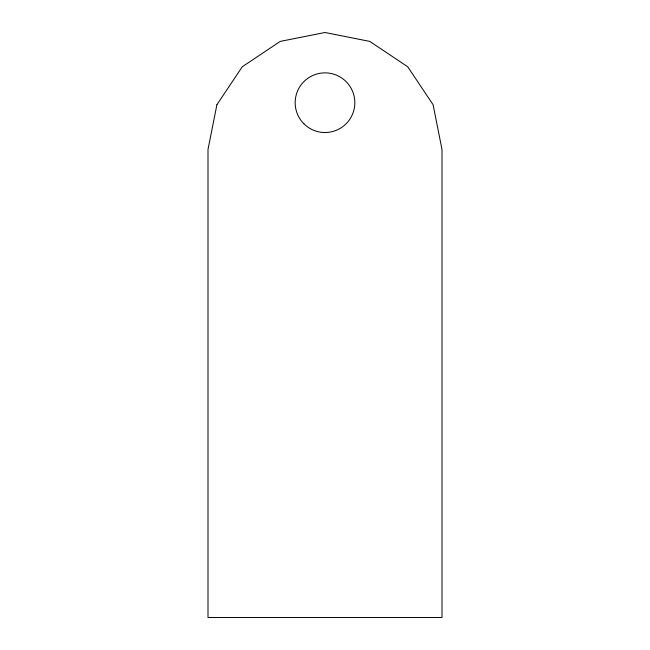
<?xml version="1.0" encoding="UTF-8"?>
<svg xmlns="http://www.w3.org/2000/svg" width="650" height="650" viewBox="0 0 650 650"><rect width="100%" height="100%" fill="white"/><g stroke="black" fill="none" stroke-linecap="round" stroke-linejoin="round"><path stroke-width="0.97" d="M216.905 104.723L208 149.5L208 617.5L442 617.5L442 149.5L433.095 104.723L407.729 66.771L369.777 41.405L325 32.5L280.223 41.405L242.271 66.771L216.905 104.723M303.908 123.793A29.835 29.835 0 0 0 353.819 110.419A29.835 29.835 0 0 0 317.281 73.881A29.835 29.835 0 0 0 303.908 123.793"/></g></svg>
